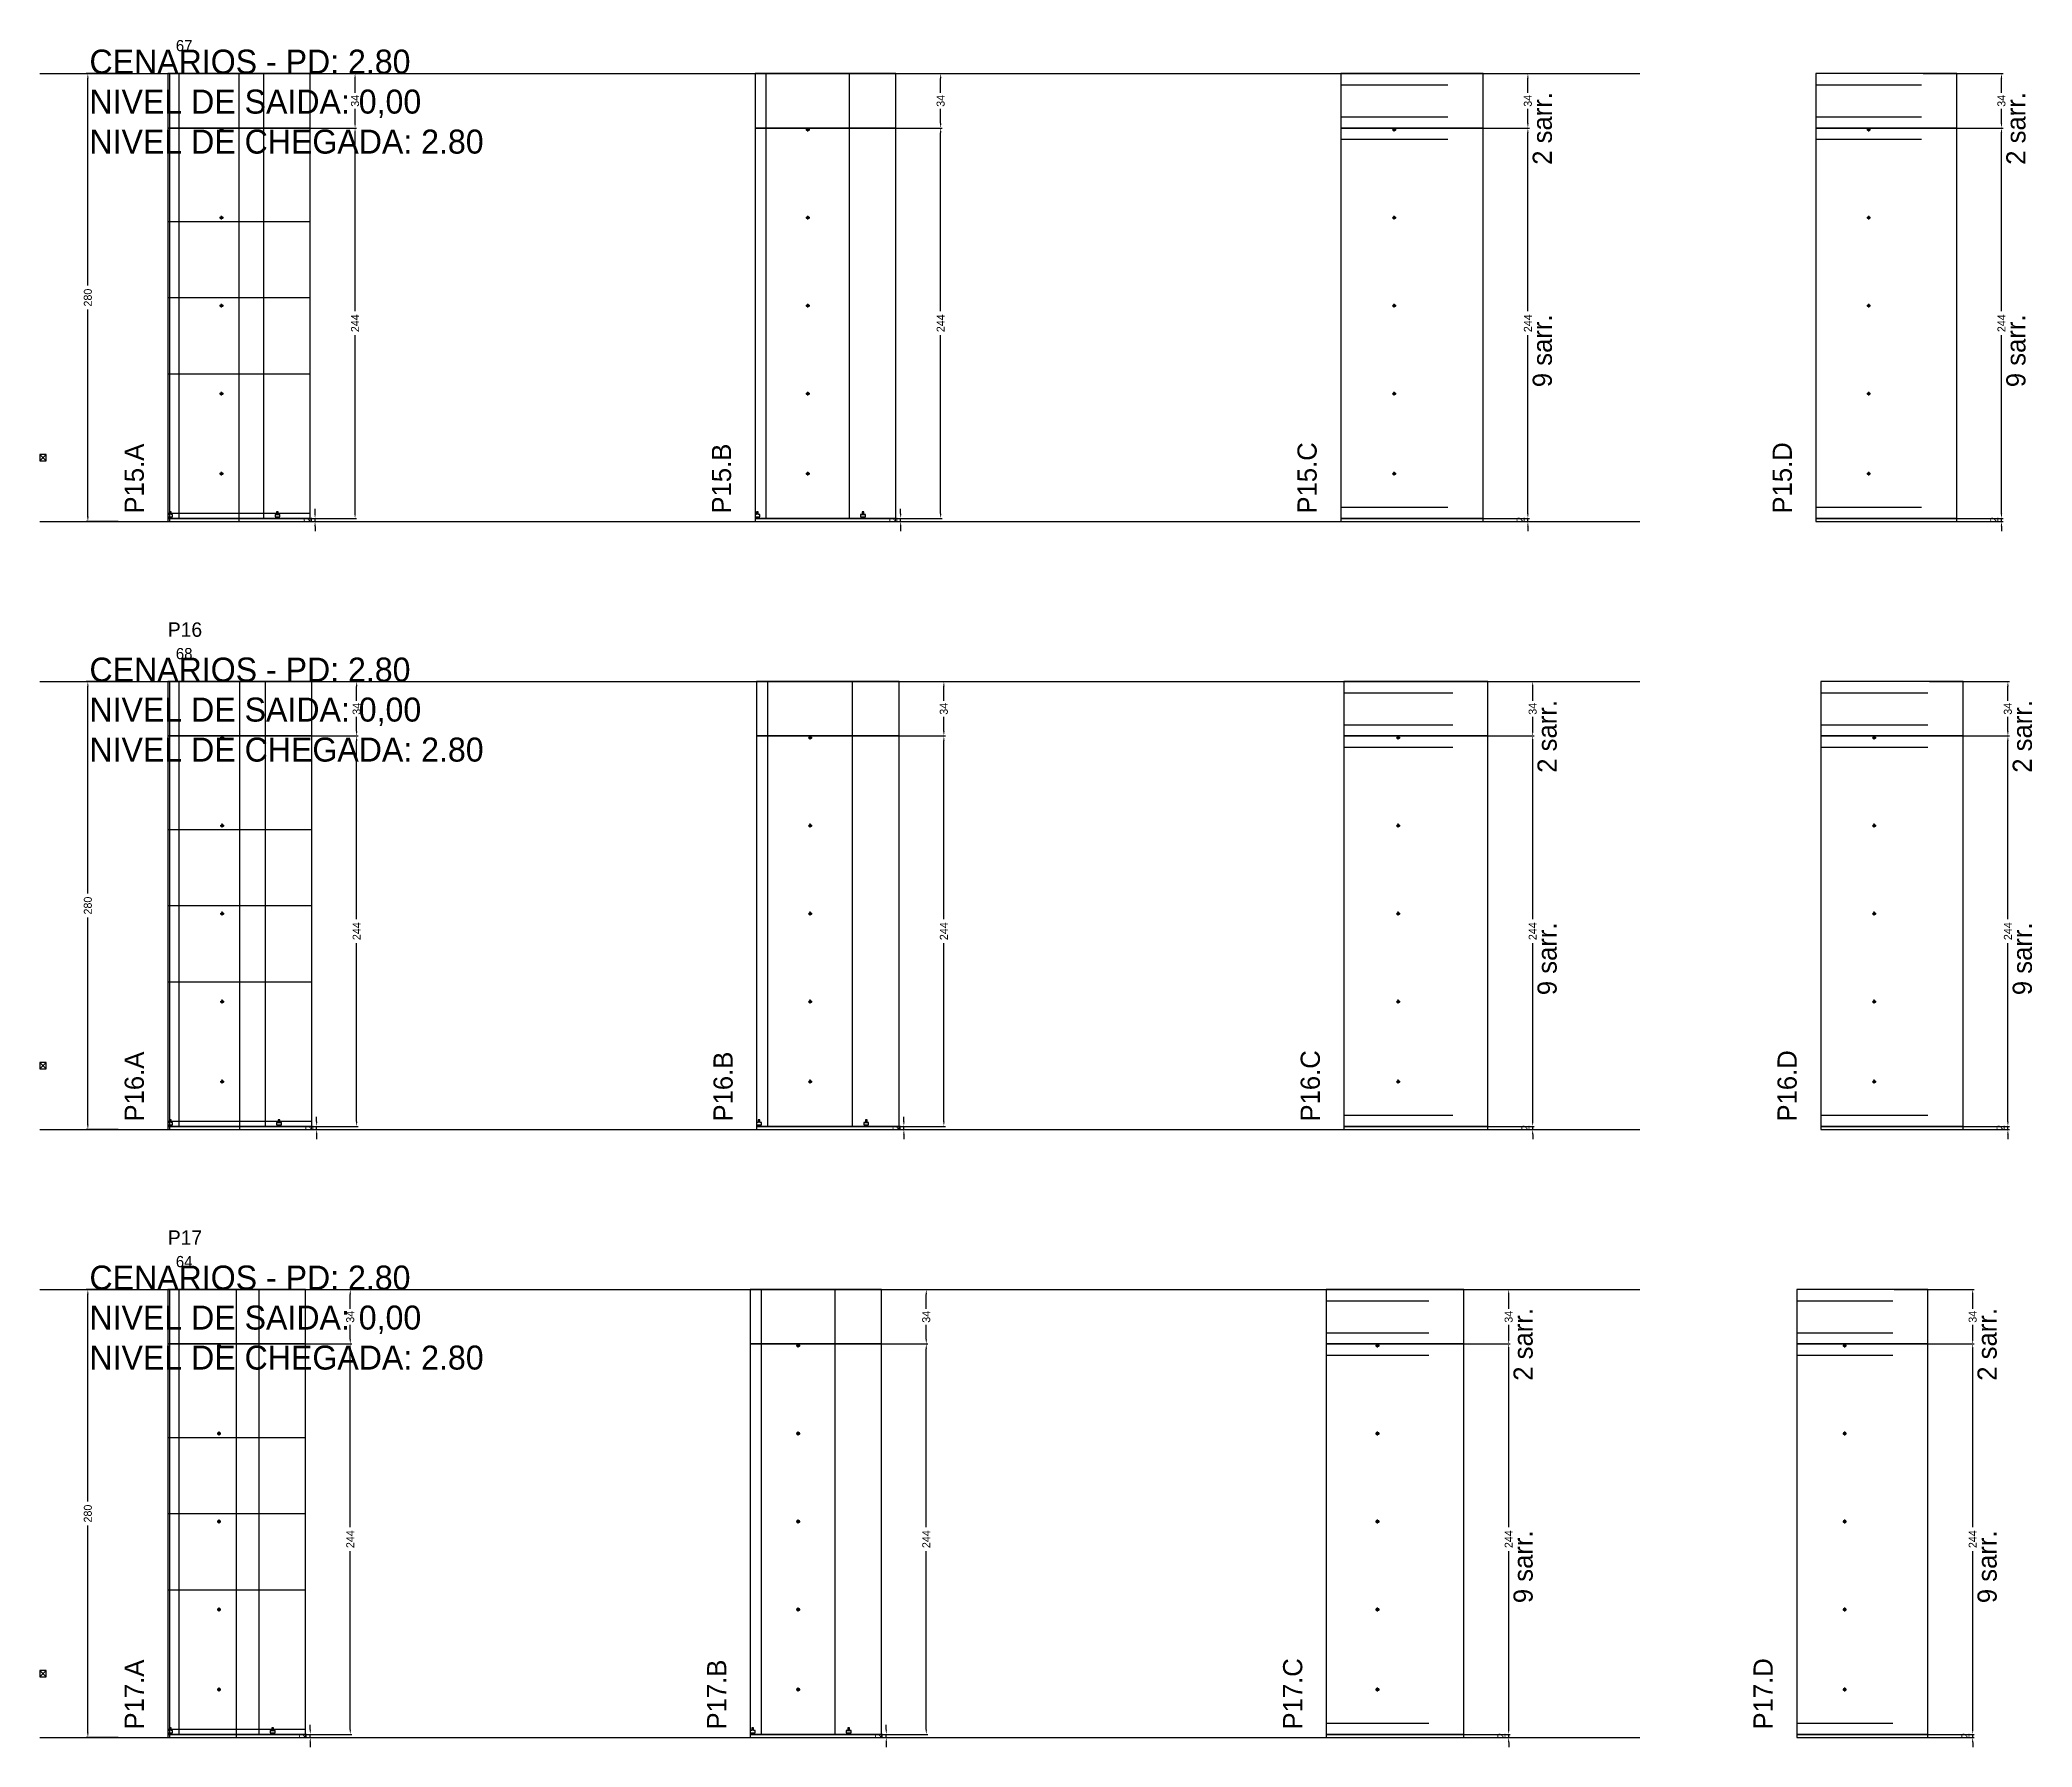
# Model space of a CAD drawing. Header units: centimetres. Extents: x -8500 to 4121, y -7606 to 295.
# Drawn here: x -7000 to -5755, y -6466 to -5399 of the extents above; entities that cross this region are included whole.
import ezdxf

# ---------------------------------------------------------------- set-up
doc = ezdxf.new("R2010")
doc.units = ezdxf.units.CM
doc.linetypes.add('DASHED', pattern=[2, -2])
for name, color, linetype in [('CHAPA', 140, 'Continuous'), ('COTA', 241, 'Continuous'), ('COTAS FURACAO', 16, 'Continuous'), ('Madeira', 30, 'Continuous'), ('MEIO_PONT', 160, 'Continuous'), ('NOMENCLATURA', 7, 'Continuous'), ('Nível', 160, 'Continuous'), ('Painéis', 200, 'Continuous'), ('Perfil Metálico', 150, 'Continuous'), ('SARR_2.2x7', 40, 'Continuous'), ('SARRAFO DE PRESSAO', 200, 'Continuous'), ('texto', 7, 'Continuous'), ('TEXTO_GERAL', 7, 'Continuous')]:
    doc.layers.add(name, color=color, linetype=linetype)
doc.dimstyles.new('PAINEL-NOVA', dxfattribs={"dimtxt": 5, "dimasz": 3, "dimexe": 1, "dimexo": 1, "dimgap": 1, "dimtad": 1, "dimcen": 2.5, "dimazin": 3, "dimtfac": 1, "dimtmove": 0, "dimatfit": 3})

# ---------------------------------------------------------------- blocks, each defined once
blk = doc.blocks.new('_CLOSEDFILLED')
at = {"color": 0, "linetype": 'BYBLOCK'}
blk.add_solid([(-1, 0.16), (0, 0), (-1, -0.16)], dxfattribs=at)
blk = doc.blocks.new('*D365')
for p, q in [((-6951, -5420), (-6971, -5420)), ((-6970, -5552.5), (-6970, -5423)), ((-6970, -5697), (-6970, -5567.5)), ((-6951, -5700), (-6971, -5700))]:
    blk.add_line(p, q)
at = {"layer": 'Defpoints'}
for p in [(-6950, -5420), (-6970, -5700), (-6950, -5700)]:
    blk.add_point(p, dxfattribs=at)
at = {"layer": 'COTA', "xscale": 3, "yscale": 3}
for p, rotation in [((-6970, -5420), 90), ((-6970, -5700), 270)]:
    blk.add_blockref('_CLOSEDFILLED', p, dxfattribs=dict(at, rotation=rotation))
at = {"layer": 'COTA', "insert": (-6970, -5560), "char_height": 5, "attachment_point": 5, "rotation": 90}
blk.add_mtext('280', dxfattribs=at)
blk = doc.blocks.new('MULDURA')
at = {"layer": 'Paineis'}
for p, q in [((0, 0), (4, 4)), ((4, 0), (0, 4))]:
    blk.add_line(p, q, dxfattribs=at)
blk.add_lwpolyline([(0, 0), (4, 0), (4, 4), (0, 4)], close=True, dxfattribs=at)
blk = doc.blocks.new('*D367')
for p, q in [((-6852, -5454), (-6802, -5454)), ((-6803, -5568.5), (-6803, -5457)), ((-6803, -5695), (-6803, -5583.5)), ((-6852, -5698), (-6802, -5698))]:
    blk.add_line(p, q)
at = {"layer": 'Defpoints'}
for p in [(-6853, -5454), (-6853, -5698), (-6803, -5698)]:
    blk.add_point(p, dxfattribs=at)
at = {"layer": 'COTA', "xscale": 3, "yscale": 3}
for p, rotation in [((-6803, -5454), 90), ((-6803, -5698), 270)]:
    blk.add_blockref('_CLOSEDFILLED', p, dxfattribs=dict(at, rotation=rotation))
at = {"layer": 'COTA', "insert": (-6803, -5576), "char_height": 5, "attachment_point": 5, "rotation": 90}
blk.add_mtext('244', dxfattribs=at)
blk = doc.blocks.new('*D368')
for p, q in [((-6852, -5420), (-6802, -5420)), ((-6803, -5432), (-6803, -5423)), ((-6803, -5451), (-6803, -5442)), ((-6852, -5454), (-6802, -5454))]:
    blk.add_line(p, q)
at = {"layer": 'Defpoints'}
for p in [(-6853, -5420), (-6853, -5454), (-6803, -5454)]:
    blk.add_point(p, dxfattribs=at)
at = {"layer": 'COTA', "xscale": 3, "yscale": 3}
for p, rotation in [((-6803, -5420), 90), ((-6803, -5454), 270)]:
    blk.add_blockref('_CLOSEDFILLED', p, dxfattribs=dict(at, rotation=rotation))
at = {"layer": 'COTA', "insert": (-6803, -5437), "char_height": 5, "attachment_point": 5, "rotation": 90}
blk.add_mtext('34', dxfattribs=at)
blk = doc.blocks.new('SLIPTEE')
at = {"layer": 'Paineis'}
blk.add_lwpolyline([(0, 0), (3, 0), (3, 1.5), (2, 1.5), (2, 3), (1, 3), (1, 1.5), (0, 1.5)], close=True, dxfattribs=at)
blk = doc.blocks.new('SLIPTDD')
at = {"layer": 'Paineis'}
blk.add_line((0, 1.5), (3, 1.5), dxfattribs=at)
blk.add_lwpolyline([(0, 0), (3, 0), (3, 1.5), (2, 1.5), (2, 3), (1, 3), (1, 1.5), (0, 1.5)], close=True, dxfattribs=at)
blk = doc.blocks.new('furacao')
at = {"layer": 'COTAS FURACAO'}
for p, q in [((-1.2, 0), (1.2, 0)), ((0, -1.2), (0, 1.2))]:
    blk.add_line(p, q, dxfattribs=at)
blk.add_circle((0, 0), 0.8, dxfattribs=at)
blk = doc.blocks.new('*D370')
for p, q in [((-6486, -5454), (-6436, -5454)), ((-6437, -5568.5), (-6437, -5457)), ((-6437, -5695), (-6437, -5583.5)), ((-6486, -5698), (-6436, -5698))]:
    blk.add_line(p, q)
at = {"layer": 'Defpoints'}
for p in [(-6487, -5454), (-6487, -5698), (-6437, -5698)]:
    blk.add_point(p, dxfattribs=at)
at = {"layer": 'COTA', "xscale": 3, "yscale": 3}
for p, rotation in [((-6437, -5454), 90), ((-6437, -5698), 270)]:
    blk.add_blockref('_CLOSEDFILLED', p, dxfattribs=dict(at, rotation=rotation))
at = {"layer": 'COTA', "insert": (-6437, -5576), "char_height": 5, "attachment_point": 5, "rotation": 90}
blk.add_mtext('244', dxfattribs=at)
blk = doc.blocks.new('*D371')
for p, q in [((-6486, -5420), (-6436, -5420)), ((-6437, -5432), (-6437, -5423)), ((-6437, -5451), (-6437, -5442)), ((-6486, -5454), (-6436, -5454))]:
    blk.add_line(p, q)
at = {"layer": 'Defpoints'}
for p in [(-6487, -5420), (-6487, -5454), (-6437, -5454)]:
    blk.add_point(p, dxfattribs=at)
at = {"layer": 'COTA', "xscale": 3, "yscale": 3}
for p, rotation in [((-6437, -5420), 90), ((-6437, -5454), 270)]:
    blk.add_blockref('_CLOSEDFILLED', p, dxfattribs=dict(at, rotation=rotation))
at = {"layer": 'COTA', "insert": (-6437, -5437), "char_height": 5, "attachment_point": 5, "rotation": 90}
blk.add_mtext('34', dxfattribs=at)
blk = doc.blocks.new('*D373')
for p, q in [((-6119, -5454), (-6069, -5454)), ((-6070, -5568.5), (-6070, -5457)), ((-6070, -5695), (-6070, -5583.5)), ((-6119, -5698), (-6069, -5698))]:
    blk.add_line(p, q)
at = {"layer": 'Defpoints'}
for p in [(-6120, -5454), (-6120, -5698), (-6070, -5698)]:
    blk.add_point(p, dxfattribs=at)
at = {"layer": 'COTA', "xscale": 3, "yscale": 3}
for p, rotation in [((-6070, -5454), 90), ((-6070, -5698), 270)]:
    blk.add_blockref('_CLOSEDFILLED', p, dxfattribs=dict(at, rotation=rotation))
at = {"layer": 'COTA', "insert": (-6070, -5576), "char_height": 5, "attachment_point": 5, "rotation": 90}
blk.add_mtext('244', dxfattribs=at)
blk = doc.blocks.new('*D374')
for p, q in [((-6119, -5420), (-6069, -5420)), ((-6070, -5432), (-6070, -5423)), ((-6070, -5451), (-6070, -5442)), ((-6119, -5454), (-6069, -5454))]:
    blk.add_line(p, q)
at = {"layer": 'Defpoints'}
for p in [(-6120, -5420), (-6120, -5454), (-6070, -5454)]:
    blk.add_point(p, dxfattribs=at)
at = {"layer": 'COTA', "xscale": 3, "yscale": 3}
for p, rotation in [((-6070, -5420), 90), ((-6070, -5454), 270)]:
    blk.add_blockref('_CLOSEDFILLED', p, dxfattribs=dict(at, rotation=rotation))
at = {"layer": 'COTA', "insert": (-6070, -5437), "char_height": 5, "attachment_point": 5, "rotation": 90}
blk.add_mtext('34', dxfattribs=at)
blk = doc.blocks.new('*D376')
for p, q in [((-5823, -5454), (-5773, -5454)), ((-5774, -5568.5), (-5774, -5457)), ((-5774, -5695), (-5774, -5583.5)), ((-5823, -5698), (-5773, -5698))]:
    blk.add_line(p, q)
at = {"layer": 'Defpoints'}
for p in [(-5824, -5454), (-5824, -5698), (-5774, -5698)]:
    blk.add_point(p, dxfattribs=at)
at = {"layer": 'COTA', "xscale": 3, "yscale": 3}
for p, rotation in [((-5774, -5454), 90), ((-5774, -5698), 270)]:
    blk.add_blockref('_CLOSEDFILLED', p, dxfattribs=dict(at, rotation=rotation))
at = {"layer": 'COTA', "insert": (-5774, -5576), "char_height": 5, "attachment_point": 5, "rotation": 90}
blk.add_mtext('244', dxfattribs=at)
blk = doc.blocks.new('*D377')
for p, q in [((-5823, -5420), (-5773, -5420)), ((-5774, -5432), (-5774, -5423)), ((-5774, -5451), (-5774, -5442)), ((-5823, -5454), (-5773, -5454))]:
    blk.add_line(p, q)
at = {"layer": 'Defpoints'}
for p in [(-5824, -5420), (-5824, -5454), (-5774, -5454)]:
    blk.add_point(p, dxfattribs=at)
at = {"layer": 'COTA', "xscale": 3, "yscale": 3}
for p, rotation in [((-5774, -5420), 90), ((-5774, -5454), 270)]:
    blk.add_blockref('_CLOSEDFILLED', p, dxfattribs=dict(at, rotation=rotation))
at = {"layer": 'COTA', "insert": (-5774, -5437), "char_height": 5, "attachment_point": 5, "rotation": 90}
blk.add_mtext('34', dxfattribs=at)
blk = doc.blocks.new('*D391')
for p, q in [((-6951, -5800), (-6971, -5800)), ((-6970, -5932.5), (-6970, -5803)), ((-6970, -6077), (-6970, -5947.5)), ((-6951, -6080), (-6971, -6080))]:
    blk.add_line(p, q)
at = {"layer": 'Defpoints'}
for p in [(-6950, -5800), (-6970, -6080), (-6950, -6080)]:
    blk.add_point(p, dxfattribs=at)
at = {"layer": 'COTA', "xscale": 3, "yscale": 3}
for p, rotation in [((-6970, -5800), 90), ((-6970, -6080), 270)]:
    blk.add_blockref('_CLOSEDFILLED', p, dxfattribs=dict(at, rotation=rotation))
at = {"layer": 'COTA', "insert": (-6970, -5940), "char_height": 5, "attachment_point": 5, "rotation": 90}
blk.add_mtext('280', dxfattribs=at)
blk = doc.blocks.new('*D393')
for p, q in [((-6851, -5834), (-6801, -5834)), ((-6802, -5948.5), (-6802, -5837)), ((-6802, -6075), (-6802, -5963.5)), ((-6851, -6078), (-6801, -6078))]:
    blk.add_line(p, q)
at = {"layer": 'Defpoints'}
for p in [(-6852, -5834), (-6852, -6078), (-6802, -6078)]:
    blk.add_point(p, dxfattribs=at)
at = {"layer": 'COTA', "xscale": 3, "yscale": 3}
for p, rotation in [((-6802, -5834), 90), ((-6802, -6078), 270)]:
    blk.add_blockref('_CLOSEDFILLED', p, dxfattribs=dict(at, rotation=rotation))
at = {"layer": 'COTA', "insert": (-6802, -5956), "char_height": 5, "attachment_point": 5, "rotation": 90}
blk.add_mtext('244', dxfattribs=at)
blk = doc.blocks.new('*D394')
for p, q in [((-6851, -5800), (-6801, -5800)), ((-6802, -5812), (-6802, -5803)), ((-6802, -5831), (-6802, -5822)), ((-6851, -5834), (-6801, -5834))]:
    blk.add_line(p, q)
at = {"layer": 'Defpoints'}
for p in [(-6852, -5800), (-6852, -5834), (-6802, -5834)]:
    blk.add_point(p, dxfattribs=at)
at = {"layer": 'COTA', "xscale": 3, "yscale": 3}
for p, rotation in [((-6802, -5800), 90), ((-6802, -5834), 270)]:
    blk.add_blockref('_CLOSEDFILLED', p, dxfattribs=dict(at, rotation=rotation))
at = {"layer": 'COTA', "insert": (-6802, -5817), "char_height": 5, "attachment_point": 5, "rotation": 90}
blk.add_mtext('34', dxfattribs=at)
blk = doc.blocks.new('*D396')
for p, q in [((-6484, -5834), (-6434, -5834)), ((-6435, -5948.5), (-6435, -5837)), ((-6435, -6075), (-6435, -5963.5)), ((-6484, -6078), (-6434, -6078))]:
    blk.add_line(p, q)
at = {"layer": 'Defpoints'}
for p in [(-6485, -5834), (-6485, -6078), (-6435, -6078)]:
    blk.add_point(p, dxfattribs=at)
at = {"layer": 'COTA', "xscale": 3, "yscale": 3}
for p, rotation in [((-6435, -5834), 90), ((-6435, -6078), 270)]:
    blk.add_blockref('_CLOSEDFILLED', p, dxfattribs=dict(at, rotation=rotation))
at = {"layer": 'COTA', "insert": (-6435, -5956), "char_height": 5, "attachment_point": 5, "rotation": 90}
blk.add_mtext('244', dxfattribs=at)
blk = doc.blocks.new('*D397')
for p, q in [((-6484, -5800), (-6434, -5800)), ((-6435, -5812), (-6435, -5803)), ((-6435, -5831), (-6435, -5822)), ((-6484, -5834), (-6434, -5834))]:
    blk.add_line(p, q)
at = {"layer": 'Defpoints'}
for p in [(-6485, -5800), (-6485, -5834), (-6435, -5834)]:
    blk.add_point(p, dxfattribs=at)
at = {"layer": 'COTA', "xscale": 3, "yscale": 3}
for p, rotation in [((-6435, -5800), 90), ((-6435, -5834), 270)]:
    blk.add_blockref('_CLOSEDFILLED', p, dxfattribs=dict(at, rotation=rotation))
at = {"layer": 'COTA', "insert": (-6435, -5817), "char_height": 5, "attachment_point": 5, "rotation": 90}
blk.add_mtext('34', dxfattribs=at)
blk = doc.blocks.new('*D399')
for p, q in [((-6116, -5834), (-6066, -5834)), ((-6067, -5948.5), (-6067, -5837)), ((-6067, -6075), (-6067, -5963.5)), ((-6116, -6078), (-6066, -6078))]:
    blk.add_line(p, q)
at = {"layer": 'Defpoints'}
for p in [(-6117, -5834), (-6117, -6078), (-6067, -6078)]:
    blk.add_point(p, dxfattribs=at)
at = {"layer": 'COTA', "xscale": 3, "yscale": 3}
for p, rotation in [((-6067, -5834), 90), ((-6067, -6078), 270)]:
    blk.add_blockref('_CLOSEDFILLED', p, dxfattribs=dict(at, rotation=rotation))
at = {"layer": 'COTA', "insert": (-6067, -5956), "char_height": 5, "attachment_point": 5, "rotation": 90}
blk.add_mtext('244', dxfattribs=at)
blk = doc.blocks.new('*D400')
for p, q in [((-6116, -5800), (-6066, -5800)), ((-6067, -5812), (-6067, -5803)), ((-6067, -5831), (-6067, -5822)), ((-6116, -5834), (-6066, -5834))]:
    blk.add_line(p, q)
at = {"layer": 'Defpoints'}
for p in [(-6117, -5800), (-6117, -5834), (-6067, -5834)]:
    blk.add_point(p, dxfattribs=at)
at = {"layer": 'COTA', "xscale": 3, "yscale": 3}
for p, rotation in [((-6067, -5800), 90), ((-6067, -5834), 270)]:
    blk.add_blockref('_CLOSEDFILLED', p, dxfattribs=dict(at, rotation=rotation))
at = {"layer": 'COTA', "insert": (-6067, -5817), "char_height": 5, "attachment_point": 5, "rotation": 90}
blk.add_mtext('34', dxfattribs=at)
blk = doc.blocks.new('*D402')
for p, q in [((-5819, -5834), (-5769, -5834)), ((-5770, -5948.5), (-5770, -5837)), ((-5770, -6075), (-5770, -5963.5)), ((-5819, -6078), (-5769, -6078))]:
    blk.add_line(p, q)
at = {"layer": 'Defpoints'}
for p in [(-5820, -5834), (-5820, -6078), (-5770, -6078)]:
    blk.add_point(p, dxfattribs=at)
at = {"layer": 'COTA', "xscale": 3, "yscale": 3}
for p, rotation in [((-5770, -5834), 90), ((-5770, -6078), 270)]:
    blk.add_blockref('_CLOSEDFILLED', p, dxfattribs=dict(at, rotation=rotation))
at = {"layer": 'COTA', "insert": (-5770, -5956), "char_height": 5, "attachment_point": 5, "rotation": 90}
blk.add_mtext('244', dxfattribs=at)
blk = doc.blocks.new('*D403')
for p, q in [((-5819, -5800), (-5769, -5800)), ((-5770, -5812), (-5770, -5803)), ((-5770, -5831), (-5770, -5822)), ((-5819, -5834), (-5769, -5834))]:
    blk.add_line(p, q)
at = {"layer": 'Defpoints'}
for p in [(-5820, -5800), (-5820, -5834), (-5770, -5834)]:
    blk.add_point(p, dxfattribs=at)
at = {"layer": 'COTA', "xscale": 3, "yscale": 3}
for p, rotation in [((-5770, -5800), 90), ((-5770, -5834), 270)]:
    blk.add_blockref('_CLOSEDFILLED', p, dxfattribs=dict(at, rotation=rotation))
at = {"layer": 'COTA', "insert": (-5770, -5817), "char_height": 5, "attachment_point": 5, "rotation": 90}
blk.add_mtext('34', dxfattribs=at)
blk = doc.blocks.new('*D417')
for p, q in [((-6951, -6180), (-6971, -6180)), ((-6970, -6312.5), (-6970, -6183)), ((-6970, -6457), (-6970, -6327.5)), ((-6951, -6460), (-6971, -6460))]:
    blk.add_line(p, q)
at = {"layer": 'Defpoints'}
for p in [(-6950, -6180), (-6970, -6460), (-6950, -6460)]:
    blk.add_point(p, dxfattribs=at)
at = {"layer": 'COTA', "xscale": 3, "yscale": 3}
for p, rotation in [((-6970, -6180), 90), ((-6970, -6460), 270)]:
    blk.add_blockref('_CLOSEDFILLED', p, dxfattribs=dict(at, rotation=rotation))
at = {"layer": 'COTA', "insert": (-6970, -6320), "char_height": 5, "attachment_point": 5, "rotation": 90}
blk.add_mtext('280', dxfattribs=at)
blk = doc.blocks.new('*D419')
for p, q in [((-6855, -6214), (-6805, -6214)), ((-6806, -6328.5), (-6806, -6217)), ((-6806, -6455), (-6806, -6343.5)), ((-6855, -6458), (-6805, -6458))]:
    blk.add_line(p, q)
at = {"layer": 'Defpoints'}
for p in [(-6856, -6214), (-6856, -6458), (-6806, -6458)]:
    blk.add_point(p, dxfattribs=at)
at = {"layer": 'COTA', "xscale": 3, "yscale": 3}
for p, rotation in [((-6806, -6214), 90), ((-6806, -6458), 270)]:
    blk.add_blockref('_CLOSEDFILLED', p, dxfattribs=dict(at, rotation=rotation))
at = {"layer": 'COTA', "insert": (-6806, -6336), "char_height": 5, "attachment_point": 5, "rotation": 90}
blk.add_mtext('244', dxfattribs=at)
blk = doc.blocks.new('*D420')
for p, q in [((-6855, -6180), (-6805, -6180)), ((-6806, -6192), (-6806, -6183)), ((-6806, -6211), (-6806, -6202)), ((-6855, -6214), (-6805, -6214))]:
    blk.add_line(p, q)
at = {"layer": 'Defpoints'}
for p in [(-6856, -6180), (-6856, -6214), (-6806, -6214)]:
    blk.add_point(p, dxfattribs=at)
at = {"layer": 'COTA', "xscale": 3, "yscale": 3}
for p, rotation in [((-6806, -6180), 90), ((-6806, -6214), 270)]:
    blk.add_blockref('_CLOSEDFILLED', p, dxfattribs=dict(at, rotation=rotation))
at = {"layer": 'COTA', "insert": (-6806, -6197), "char_height": 5, "attachment_point": 5, "rotation": 90}
blk.add_mtext('34', dxfattribs=at)
blk = doc.blocks.new('*D422')
for p, q in [((-6495, -6214), (-6445, -6214)), ((-6446, -6328.5), (-6446, -6217)), ((-6446, -6455), (-6446, -6343.5)), ((-6495, -6458), (-6445, -6458))]:
    blk.add_line(p, q)
at = {"layer": 'Defpoints'}
for p in [(-6496, -6214), (-6496, -6458), (-6446, -6458)]:
    blk.add_point(p, dxfattribs=at)
at = {"layer": 'COTA', "xscale": 3, "yscale": 3}
for p, rotation in [((-6446, -6214), 90), ((-6446, -6458), 270)]:
    blk.add_blockref('_CLOSEDFILLED', p, dxfattribs=dict(at, rotation=rotation))
at = {"layer": 'COTA', "insert": (-6446, -6336), "char_height": 5, "attachment_point": 5, "rotation": 90}
blk.add_mtext('244', dxfattribs=at)
blk = doc.blocks.new('*D423')
for p, q in [((-6495, -6180), (-6445, -6180)), ((-6446, -6192), (-6446, -6183)), ((-6446, -6211), (-6446, -6202)), ((-6495, -6214), (-6445, -6214))]:
    blk.add_line(p, q)
at = {"layer": 'Defpoints'}
for p in [(-6496, -6180), (-6496, -6214), (-6446, -6214)]:
    blk.add_point(p, dxfattribs=at)
at = {"layer": 'COTA', "xscale": 3, "yscale": 3}
for p, rotation in [((-6446, -6180), 90), ((-6446, -6214), 270)]:
    blk.add_blockref('_CLOSEDFILLED', p, dxfattribs=dict(at, rotation=rotation))
at = {"layer": 'COTA', "insert": (-6446, -6197), "char_height": 5, "attachment_point": 5, "rotation": 90}
blk.add_mtext('34', dxfattribs=at)
blk = doc.blocks.new('*D425')
for p, q in [((-6131, -6214), (-6081, -6214)), ((-6082, -6328.5), (-6082, -6217)), ((-6082, -6455), (-6082, -6343.5)), ((-6131, -6458), (-6081, -6458))]:
    blk.add_line(p, q)
at = {"layer": 'Defpoints'}
for p in [(-6132, -6214), (-6132, -6458), (-6082, -6458)]:
    blk.add_point(p, dxfattribs=at)
at = {"layer": 'COTA', "xscale": 3, "yscale": 3}
for p, rotation in [((-6082, -6214), 90), ((-6082, -6458), 270)]:
    blk.add_blockref('_CLOSEDFILLED', p, dxfattribs=dict(at, rotation=rotation))
at = {"layer": 'COTA', "insert": (-6082, -6336), "char_height": 5, "attachment_point": 5, "rotation": 90}
blk.add_mtext('244', dxfattribs=at)
blk = doc.blocks.new('*D426')
for p, q in [((-6131, -6180), (-6081, -6180)), ((-6082, -6192), (-6082, -6183)), ((-6082, -6211), (-6082, -6202)), ((-6131, -6214), (-6081, -6214))]:
    blk.add_line(p, q)
at = {"layer": 'Defpoints'}
for p in [(-6132, -6180), (-6132, -6214), (-6082, -6214)]:
    blk.add_point(p, dxfattribs=at)
at = {"layer": 'COTA', "xscale": 3, "yscale": 3}
for p, rotation in [((-6082, -6180), 90), ((-6082, -6214), 270)]:
    blk.add_blockref('_CLOSEDFILLED', p, dxfattribs=dict(at, rotation=rotation))
at = {"layer": 'COTA', "insert": (-6082, -6197), "char_height": 5, "attachment_point": 5, "rotation": 90}
blk.add_mtext('34', dxfattribs=at)
blk = doc.blocks.new('*D428')
for p, q in [((-5841, -6214), (-5791, -6214)), ((-5792, -6328.5), (-5792, -6217)), ((-5792, -6455), (-5792, -6343.5)), ((-5841, -6458), (-5791, -6458))]:
    blk.add_line(p, q)
at = {"layer": 'Defpoints'}
for p in [(-5842, -6214), (-5842, -6458), (-5792, -6458)]:
    blk.add_point(p, dxfattribs=at)
at = {"layer": 'COTA', "xscale": 3, "yscale": 3}
for p, rotation in [((-5792, -6214), 90), ((-5792, -6458), 270)]:
    blk.add_blockref('_CLOSEDFILLED', p, dxfattribs=dict(at, rotation=rotation))
at = {"layer": 'COTA', "insert": (-5792, -6336), "char_height": 5, "attachment_point": 5, "rotation": 90}
blk.add_mtext('244', dxfattribs=at)
blk = doc.blocks.new('*D429')
for p, q in [((-5841, -6180), (-5791, -6180)), ((-5792, -6192), (-5792, -6183)), ((-5792, -6211), (-5792, -6202)), ((-5841, -6214), (-5791, -6214))]:
    blk.add_line(p, q)
at = {"layer": 'Defpoints'}
for p in [(-5842, -6180), (-5842, -6214), (-5792, -6214)]:
    blk.add_point(p, dxfattribs=at)
at = {"layer": 'COTA', "xscale": 3, "yscale": 3}
for p, rotation in [((-5792, -6180), 90), ((-5792, -6214), 270)]:
    blk.add_blockref('_CLOSEDFILLED', p, dxfattribs=dict(at, rotation=rotation))
at = {"layer": 'COTA', "insert": (-5792, -6197), "char_height": 5, "attachment_point": 5, "rotation": 90}
blk.add_mtext('34', dxfattribs=at)

msp = doc.modelspace()

# ---------------------------------------------------------------- linework, layer by layer
at = {"layer": 'CHAPA'}
for points in [[(-6920, -5700), (-6918.8, -5700), (-6918.8, -5420), (-6920, -5420)], [(-6920, -6080), (-6918.8, -6080), (-6918.8, -5800), (-6920, -5800)], [(-6920, -6460), (-6918.8, -6460), (-6918.8, -6180), (-6920, -6180)]]:
    msp.add_lwpolyline(points, close=True, dxfattribs=at)
at = {"layer": 'Madeira'}
for points in [[(-6920, -5512.4), (-6831, -5512.4)], [(-6920, -5607.6), (-6831, -5607.6)], [(-6920, -5892.4), (-6830, -5892.4)], [(-6920, -5987.6), (-6830, -5987.6)], [(-6920, -6272.4), (-6834, -6272.4)], [(-6920, -6367.6), (-6834, -6367.6)]]:
    msp.add_lwpolyline(points, dxfattribs=at)
at = {"layer": 'MEIO_PONT'}
for points in [[(-6920, -5560), (-6831, -5560)], [(-6920, -5940), (-6830, -5940)], [(-6920, -6320), (-6834, -6320)]]:
    msp.add_lwpolyline(points, dxfattribs=at)
at = {"layer": 'Nível', "linetype": 'DASHED'}
for points in [[(-7000, -5420), (-6000, -5420)], [(-7000, -5700), (-6000, -5700)], [(-7000, -5800), (-6000, -5800)], [(-7000, -6080), (-6000, -6080)], [(-7000, -6180), (-6000, -6180)], [(-7000, -6460), (-6000, -6460)]]:
    msp.add_lwpolyline(points, dxfattribs=at)
at = {"layer": 'Painéis'}
for points in [[(-6920, -5454), (-6831, -5454), (-6831, -5420), (-6920, -5420)], [(-6920, -5700), (-6831, -5700), (-6831, -5420), (-6920, -5420)], [(-6553, -5454), (-6465, -5454), (-6465, -5420), (-6553, -5420)], [(-6187, -5454), (-6098, -5454), (-6098, -5420), (-6187, -5420)], [(-5890, -5454), (-5802, -5454), (-5802, -5420), (-5890, -5420)], [(-6920, -5698), (-6831, -5698), (-6831, -5454), (-6920, -5454)], [(-6553, -5698), (-6465, -5698), (-6465, -5454), (-6553, -5454)], [(-6187, -5698), (-6098, -5698), (-6098, -5454), (-6187, -5454)], [(-5890, -5698), (-5802, -5698), (-5802, -5454), (-5890, -5454)], [(-6920, -5700), (-6831, -5700), (-6831, -5698), (-6920, -5698)], [(-6553, -5700), (-6465, -5700), (-6465, -5698), (-6553, -5698)], [(-6187, -5700), (-6098, -5700), (-6098, -5698), (-6187, -5698)], [(-5890, -5700), (-5802, -5700), (-5802, -5698), (-5890, -5698)], [(-6920, -5834), (-6830, -5834), (-6830, -5800), (-6920, -5800)], [(-6920, -6080), (-6830, -6080), (-6830, -5800), (-6920, -5800)], [(-6552, -5834), (-6463, -5834), (-6463, -5800), (-6552, -5800)], [(-6185, -5834), (-6095, -5834), (-6095, -5800), (-6185, -5800)], [(-5887, -5834), (-5798, -5834), (-5798, -5800), (-5887, -5800)], [(-6920, -6078), (-6830, -6078), (-6830, -5834), (-6920, -5834)], [(-6552, -6078), (-6463, -6078), (-6463, -5834), (-6552, -5834)], [(-6185, -6078), (-6095, -6078), (-6095, -5834), (-6185, -5834)], [(-5887, -6078), (-5798, -6078), (-5798, -5834), (-5887, -5834)], [(-6920, -6080), (-6830, -6080), (-6830, -6078), (-6920, -6078)], [(-6552, -6080), (-6463, -6080), (-6463, -6078), (-6552, -6078)], [(-6185, -6080), (-6095, -6080), (-6095, -6078), (-6185, -6078)], [(-5887, -6080), (-5798, -6080), (-5798, -6078), (-5887, -6078)], [(-6920, -6214), (-6834, -6214), (-6834, -6180), (-6920, -6180)], [(-6920, -6460), (-6834, -6460), (-6834, -6180), (-6920, -6180)], [(-6556, -6214), (-6474, -6214), (-6474, -6180), (-6556, -6180)], [(-6196, -6214), (-6110, -6214), (-6110, -6180), (-6196, -6180)], [(-5902, -6214), (-5820, -6214), (-5820, -6180), (-5902, -6180)], [(-6920, -6458), (-6834, -6458), (-6834, -6214), (-6920, -6214)], [(-6556, -6458), (-6474, -6458), (-6474, -6214), (-6556, -6214)], [(-6196, -6458), (-6110, -6458), (-6110, -6214), (-6196, -6214)], [(-5902, -6458), (-5820, -6458), (-5820, -6214), (-5902, -6214)], [(-6920, -6460), (-6834, -6460), (-6834, -6458), (-6920, -6458)], [(-6556, -6460), (-6474, -6460), (-6474, -6458), (-6556, -6458)], [(-6196, -6460), (-6110, -6460), (-6110, -6458), (-6196, -6458)], [(-5902, -6460), (-5820, -6460), (-5820, -6458), (-5902, -6458)]]:
    msp.add_lwpolyline(points, close=True, dxfattribs=at)
at = {"layer": 'Perfil Metálico'}
for p, q in [((-6875.5, -5700), (-6875.5, -5420)), ((-6875, -6080), (-6875, -5800)), ((-6877, -6460), (-6877, -6180))]:
    msp.add_line(p, q, dxfattribs=at)
at = {"layer": 'SARR_2.2x7'}
for points in [[(-6913, -5454), (-6913, -5420)], [(-6860, -5454), (-6860, -5420)], [(-6546, -5454), (-6546, -5420)], [(-6494, -5454), (-6494, -5420)], [(-6187, -5427), (-6120, -5427)], [(-5890, -5427), (-5824, -5427)], [(-6187, -5447), (-6120, -5447)], [(-5890, -5447), (-5824, -5447)], [(-6187, -5461), (-6120, -5461)], [(-5890, -5461), (-5824, -5461)], [(-6187, -5691), (-6120, -5691)], [(-5890, -5691), (-5824, -5691)], [(-6913, -5834), (-6913, -5800)], [(-6859, -5834), (-6859, -5800)], [(-6545, -5834), (-6545, -5800)], [(-6492, -5834), (-6492, -5800)], [(-6185, -5807), (-6117, -5807)], [(-5887, -5807), (-5820, -5807)], [(-6185, -5827), (-6117, -5827)], [(-5887, -5827), (-5820, -5827)], [(-6185, -5841), (-6117, -5841)], [(-5887, -5841), (-5820, -5841)], [(-6185, -6071), (-6117, -6071)], [(-5887, -6071), (-5820, -6071)], [(-6913, -6214), (-6913, -6180)], [(-6863, -6214), (-6863, -6180)], [(-6549, -6214), (-6549, -6180)], [(-6503, -6214), (-6503, -6180)], [(-6196, -6187), (-6132, -6187)], [(-5902, -6187), (-5842, -6187)], [(-6196, -6207), (-6132, -6207)], [(-5902, -6207), (-5842, -6207)], [(-6196, -6221), (-6132, -6221)], [(-5902, -6221), (-5842, -6221)], [(-6196, -6451), (-6132, -6451)], [(-5902, -6451), (-5842, -6451)]]:
    msp.add_lwpolyline(points, dxfattribs=at)
at = {"layer": 'SARR_2.2x7', "linetype": 'DASHED'}
for points in [[(-6913, -5698), (-6913, -5454)], [(-6860, -5698), (-6860, -5454)], [(-6546, -5698), (-6546, -5454)], [(-6494, -5698), (-6494, -5454)], [(-6913, -6078), (-6913, -5834)], [(-6859, -6078), (-6859, -5834)], [(-6545, -6078), (-6545, -5834)], [(-6492, -6078), (-6492, -5834)], [(-6913, -6458), (-6913, -6214)], [(-6863, -6458), (-6863, -6214)], [(-6549, -6458), (-6549, -6214)], [(-6503, -6458), (-6503, -6214)]]:
    msp.add_lwpolyline(points, dxfattribs=at)
at = {"layer": 'SARRAFO DE PRESSAO'}
for points in [[(-6920, -5700), (-6831, -5700), (-6831, -5695), (-6920, -5695)], [(-6920, -6080), (-6830, -6080), (-6830, -6075), (-6920, -6075)], [(-6920, -6460), (-6834, -6460), (-6834, -6455), (-6920, -6455)]]:
    msp.add_lwpolyline(points, close=True, dxfattribs=at)

# ---------------------------------------------------------------- block references
at = {"layer": 'COTA'}
for name, p in [('furacao', (-6886.5, -5455)), ('furacao', (-6520, -5455)), ('furacao', (-6153.5, -5455)), ('furacao', (-5857, -5455)), ('furacao', (-6886.5, -5510)), ('furacao', (-6520, -5510)), ('furacao', (-6153.5, -5510)), ('furacao', (-5857, -5510)), ('furacao', (-6886.5, -5565)), ('furacao', (-6520, -5565)), ('furacao', (-6153.5, -5565)), ('furacao', (-5857, -5565)), ('furacao', (-6886.5, -5620)), ('furacao', (-6520, -5620)), ('furacao', (-6153.5, -5620)), ('furacao', (-5857, -5620)), ('MULDURA', (-7000, -5662)), ('furacao', (-6886.5, -5670)), ('furacao', (-6520, -5670)), ('furacao', (-6153.5, -5670)), ('furacao', (-5857, -5670)), ('SLIPTEE', (-6920, -5697)), ('SLIPTDD', (-6853, -5697)), ('SLIPTEE', (-6553, -5697)), ('SLIPTDD', (-6487, -5697)), ('furacao', (-6886, -5835)), ('furacao', (-6518.5, -5835)), ('furacao', (-6151, -5835)), ('furacao', (-5853.5, -5835)), ('furacao', (-6886, -5890)), ('furacao', (-6518.5, -5890)), ('furacao', (-6151, -5890)), ('furacao', (-5853.5, -5890)), ('furacao', (-6886, -5945)), ('furacao', (-6518.5, -5945)), ('furacao', (-6151, -5945)), ('furacao', (-5853.5, -5945)), ('furacao', (-6886, -6000)), ('furacao', (-6518.5, -6000)), ('furacao', (-6151, -6000)), ('furacao', (-5853.5, -6000)), ('MULDURA', (-7000, -6042)), ('furacao', (-6886, -6050)), ('furacao', (-6518.5, -6050)), ('furacao', (-6151, -6050)), ('furacao', (-5853.5, -6050)), ('SLIPTEE', (-6920, -6077)), ('SLIPTDD', (-6852, -6077)), ('SLIPTEE', (-6552, -6077)), ('SLIPTDD', (-6485, -6077)), ('furacao', (-6888, -6215)), ('furacao', (-6526, -6215)), ('furacao', (-6164, -6215)), ('furacao', (-5872, -6215)), ('furacao', (-6888, -6270)), ('furacao', (-6526, -6270)), ('furacao', (-6164, -6270)), ('furacao', (-5872, -6270)), ('furacao', (-6888, -6325)), ('furacao', (-6526, -6325)), ('furacao', (-6164, -6325)), ('furacao', (-5872, -6325)), ('furacao', (-6888, -6380)), ('furacao', (-6526, -6380)), ('furacao', (-6164, -6380)), ('furacao', (-5872, -6380)), ('MULDURA', (-7000, -6422)), ('furacao', (-6888, -6430)), ('furacao', (-6526, -6430)), ('furacao', (-6164, -6430)), ('furacao', (-5872, -6430)), ('SLIPTEE', (-6920, -6457)), ('SLIPTDD', (-6856, -6457)), ('SLIPTEE', (-6556, -6457)), ('SLIPTDD', (-6496, -6457))]:
    msp.add_blockref(name, p, dxfattribs=at)

# ---------------------------------------------------------------- texts
at = {"layer": 'NOMENCLATURA'}
for s, p in [('CENARIOS - PD: 2.80', (-6969, -5420)), ('NIVEL DE SAIDA: 0,00', (-6969, -5445)), ('NIVEL DE CHEGADA: 2.80', (-6969, -5470)), ('CENARIOS - PD: 2.80', (-6969, -5800)), ('NIVEL DE SAIDA: 0,00', (-6969, -5825)), ('NIVEL DE CHEGADA: 2.80', (-6969, -5850)), ('CENARIOS - PD: 2.80', (-6969, -6180)), ('NIVEL DE SAIDA: 0,00', (-6969, -6205)), ('NIVEL DE CHEGADA: 2.80', (-6969, -6230))]:
    msp.add_text(s, height=15, dxfattribs=at).set_placement(p)
for s, p in [('2 sarr.', (-6055, -5477)), ('2 sarr.', (-5759, -5477)), ('9 sarr.', (-6055, -5616)), ('9 sarr.', (-5759, -5616)), ('P15.A', (-6935, -5695)), ('P15.B', (-6568, -5695)), ('P15.C', (-6202, -5695)), ('P15.D', (-5905, -5695)), ('2 sarr.', (-6052, -5857)), ('2 sarr.', (-5755, -5857)), ('9 sarr.', (-6052, -5996)), ('9 sarr.', (-5755, -5996)), ('P16.A', (-6935, -6075)), ('P16.B', (-6567, -6075)), ('P16.C', (-6200, -6075)), ('P16.D', (-5902, -6075)), ('2 sarr.', (-6067, -6237)), ('2 sarr.', (-5777, -6237)), ('9 sarr.', (-6067, -6376)), ('9 sarr.', (-5777, -6376)), ('P17.A', (-6935, -6455)), ('P17.B', (-6571, -6455)), ('P17.C', (-6211, -6455)), ('P17.D', (-5917, -6455))]:
    msp.add_text(s, height=12, rotation=90, dxfattribs=at).set_placement(p)
at = {"layer": 'texto'}
for s, p in [('67', (-6915, -5406)), ('68', (-6915, -5786)), ('64', (-6915, -6166))]:
    msp.add_text(s, height=7, dxfattribs=at).set_placement(p)
at = {"layer": 'TEXTO_GERAL'}
for s, p in [('P16', (-6920, -5772)), ('P17', (-6920, -6152))]:
    msp.add_text(s, height=9, dxfattribs=at).set_placement(p)

# ---------------------------------------------------------------- dimensions: what is measured, and where the dimension line sits
at = {"layer": 'COTA'}
for base, p1, p2, picture, middle in [((-6970, -5700), (-6950, -5700), (-6950, -5420), '*D365', (-6970, -5560)), ((-6803, -5454), (-6853, -5454), (-6853, -5420), '*D368', (-6803, -5437)), ((-6437, -5454), (-6487, -5454), (-6487, -5420), '*D371', (-6437, -5437)), ((-6070, -5454), (-6120, -5454), (-6120, -5420), '*D374', (-6070, -5437)), ((-5774, -5454), (-5824, -5454), (-5824, -5420), '*D377', (-5774, -5437)), ((-6803, -5698), (-6853, -5698), (-6853, -5454), '*D367', (-6803, -5576)), ((-6437, -5698), (-6487, -5698), (-6487, -5454), '*D370', (-6437, -5576)), ((-6070, -5698), (-6120, -5698), (-6120, -5454), '*D373', (-6070, -5576)), ((-5774, -5698), (-5824, -5698), (-5824, -5454), '*D376', (-5774, -5576)), ((-6970, -6080), (-6950, -6080), (-6950, -5800), '*D391', (-6970, -5940)), ((-6802, -5834), (-6852, -5834), (-6852, -5800), '*D394', (-6802, -5817)), ((-6435, -5834), (-6485, -5834), (-6485, -5800), '*D397', (-6435, -5817)), ((-6067, -5834), (-6117, -5834), (-6117, -5800), '*D400', (-6067, -5817)), ((-5770, -5834), (-5820, -5834), (-5820, -5800), '*D403', (-5770, -5817)), ((-6802, -6078), (-6852, -6078), (-6852, -5834), '*D393', (-6802, -5956)), ((-6435, -6078), (-6485, -6078), (-6485, -5834), '*D396', (-6435, -5956)), ((-6067, -6078), (-6117, -6078), (-6117, -5834), '*D399', (-6067, -5956)), ((-5770, -6078), (-5820, -6078), (-5820, -5834), '*D402', (-5770, -5956)), ((-6970, -6460), (-6950, -6460), (-6950, -6180), '*D417', (-6970, -6320)), ((-6806, -6214), (-6856, -6214), (-6856, -6180), '*D420', (-6806, -6197)), ((-6446, -6214), (-6496, -6214), (-6496, -6180), '*D423', (-6446, -6197)), ((-6082, -6214), (-6132, -6214), (-6132, -6180), '*D426', (-6082, -6197)), ((-5792, -6214), (-5842, -6214), (-5842, -6180), '*D429', (-5792, -6197)), ((-6806, -6458), (-6856, -6458), (-6856, -6214), '*D419', (-6806, -6336)), ((-6446, -6458), (-6496, -6458), (-6496, -6214), '*D422', (-6446, -6336)), ((-6082, -6458), (-6132, -6458), (-6132, -6214), '*D425', (-6082, -6336)), ((-5792, -6458), (-5842, -6458), (-5842, -6214), '*D428', (-5792, -6336))]:
    dim = msp.add_linear_dim(base=base, p1=p1, p2=p2, angle=90, dimstyle='PAINEL-NOVA', dxfattribs=at)
    dim.commit()
    dim.dimension.update_dxf_attribs({"geometry": picture, "text_midpoint": middle})
for base, p1, p2 in [((-6828, -5700), (-6853, -5700), (-6853, -5698)), ((-6462, -5700), (-6487, -5700), (-6487, -5698)), ((-6070, -5700), (-6120, -5700), (-6120, -5698)), ((-5774, -5700), (-5824, -5700), (-5824, -5698)), ((-6827, -6080), (-6852, -6080), (-6852, -6078)), ((-6460, -6080), (-6485, -6080), (-6485, -6078)), ((-6067, -6080), (-6117, -6080), (-6117, -6078)), ((-5770, -6080), (-5820, -6080), (-5820, -6078)), ((-6831, -6460), (-6856, -6460), (-6856, -6458)), ((-6471, -6460), (-6496, -6460), (-6496, -6458)), ((-6082, -6460), (-6132, -6460), (-6132, -6458)), ((-5792, -6460), (-5842, -6460), (-5842, -6458))]:
    msp.add_linear_dim(base=base, p1=p1, p2=p2, angle=90, dimstyle='PAINEL-NOVA', dxfattribs=at).render()

doc.saveas('drawing.dxf')
